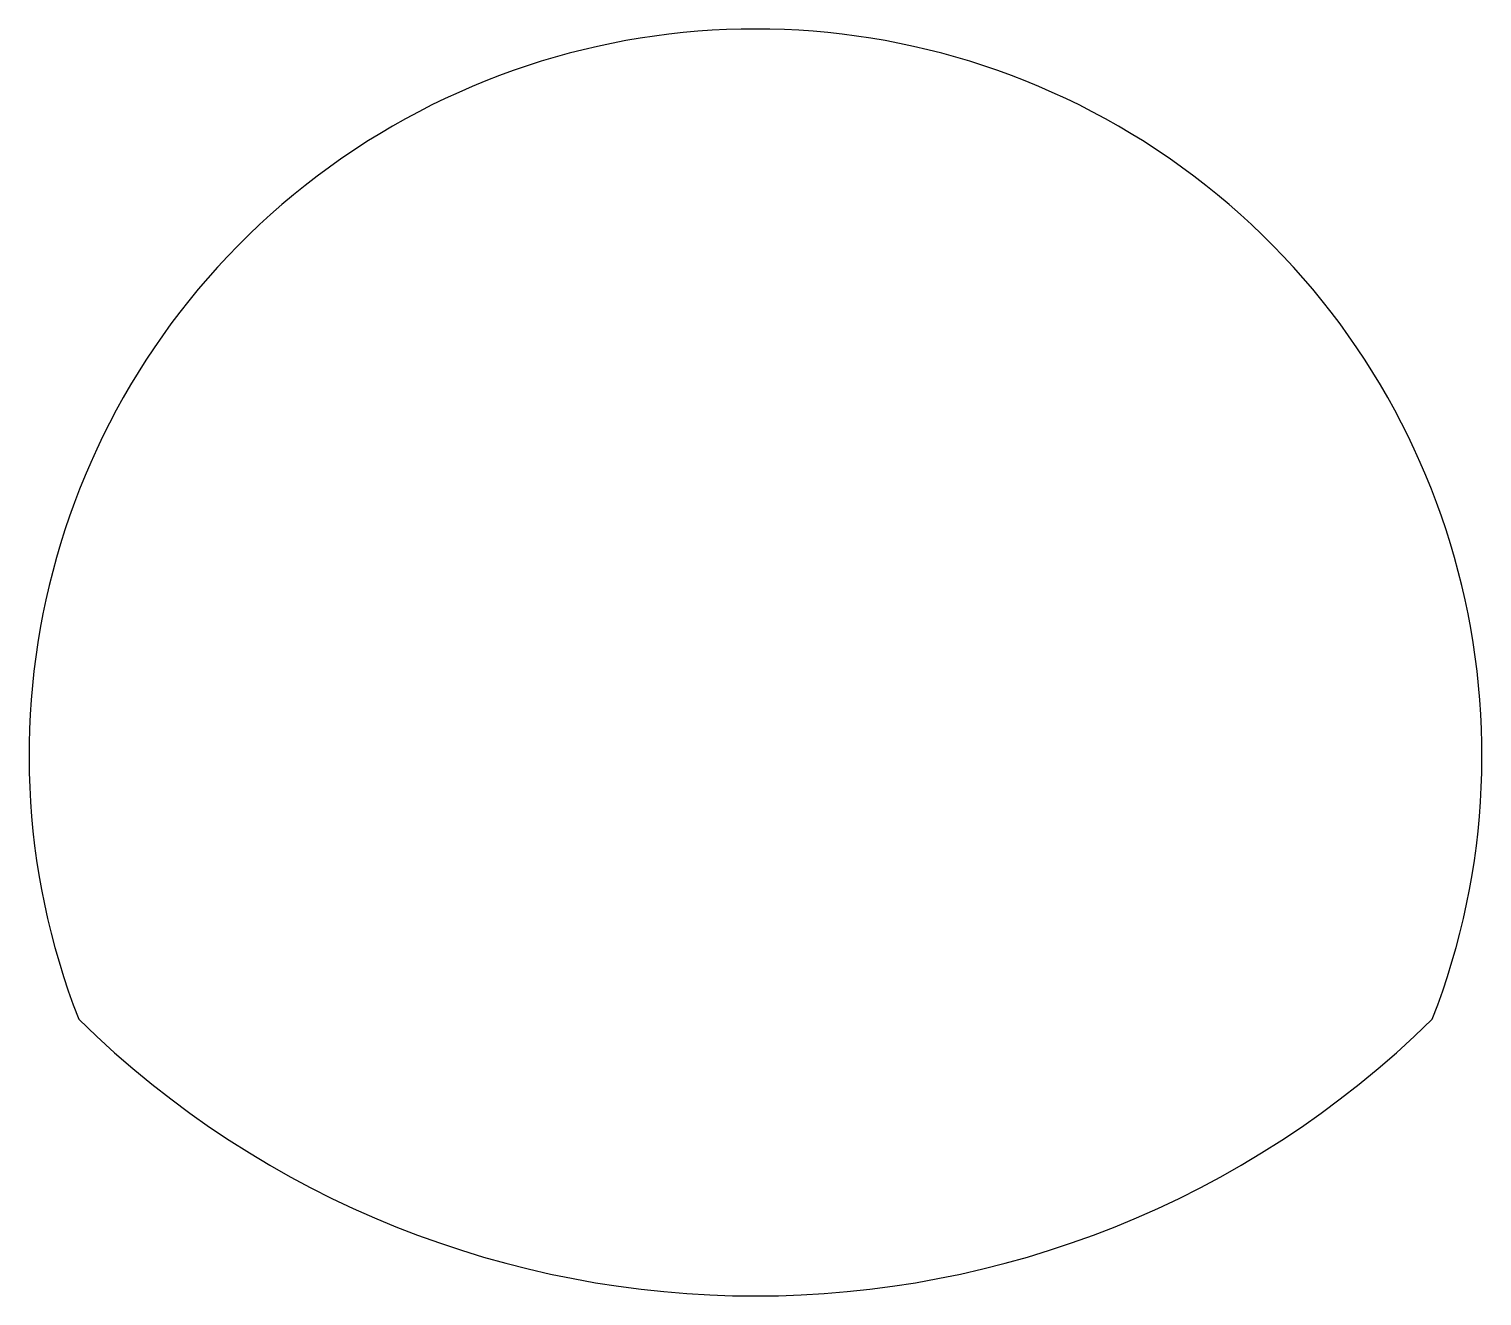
# Model space of a CAD drawing. Header units: millimetres. Extents: x 82.5 to 142.6, y -41.9 to 10.5.
import ezdxf

# ---------------------------------------------------------------- set-up
doc = ezdxf.new("R2010")
doc.units = ezdxf.units.MM

msp = doc.modelspace()

# ---------------------------------------------------------------- linework, layer by layer
at = {"layer": 'OuterContour', "color": 3}
msp.add_lwpolyline([(84.525, -30.462, 0.409059), (140.501, -30.462, 1.463395)], format="xyb", close=True, dxfattribs=at)

doc.saveas('drawing.dxf')
